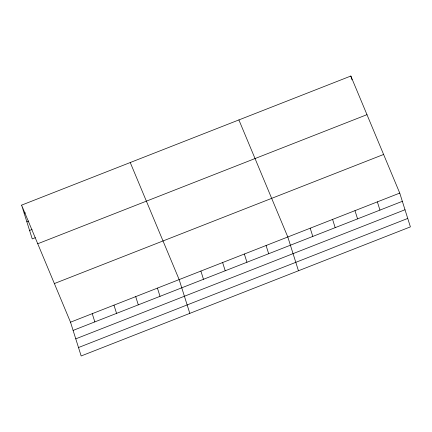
<?xml version="1.0" encoding="UTF-8"?>
<svg xmlns="http://www.w3.org/2000/svg" width="432" height="432" viewBox="0 0 432 432"><rect width="100%" height="100%" fill="white"/><g stroke="black" fill="none" stroke-linecap="round" stroke-linejoin="round"><path stroke-width="0.65" d="M21.6 205.13L350.838 76.032L399.751 193.093L410.4 226.87L81.162 355.968L70.513 322.191L21.6 205.13L32.249 238.907L35.354 237.692M24.192 213.354L25.434 212.868M26.854 221.783L28.712 221.054M29.592 230.472L32.076 229.5M37.741 243.761L366.979 114.664M54.373 283.559L383.611 154.462M70.513 322.191L399.751 193.093M73.105 330.415L402.343 201.317M75.767 338.85L405 209.747M78.505 347.539L407.743 218.435M238.896 119.923L287.809 236.984L298.458 270.767M130.248 162.529L179.161 279.59L189.81 313.367M350.838 76.032L352.031 79.828M377.363 201.874L379.955 210.092M354.974 210.649L357.566 218.873M332.586 219.429L335.178 227.653M310.198 228.209L312.79 236.428M266.08 245.506L268.672 253.73M244.35 254.027L246.942 262.251M222.62 262.548L225.212 270.772M200.891 271.069L203.483 279.293M157.432 288.112L160.024 296.33M135.702 296.627L138.294 304.852M113.972 305.149L116.564 313.373M92.243 313.67L94.835 321.894"/></g></svg>
